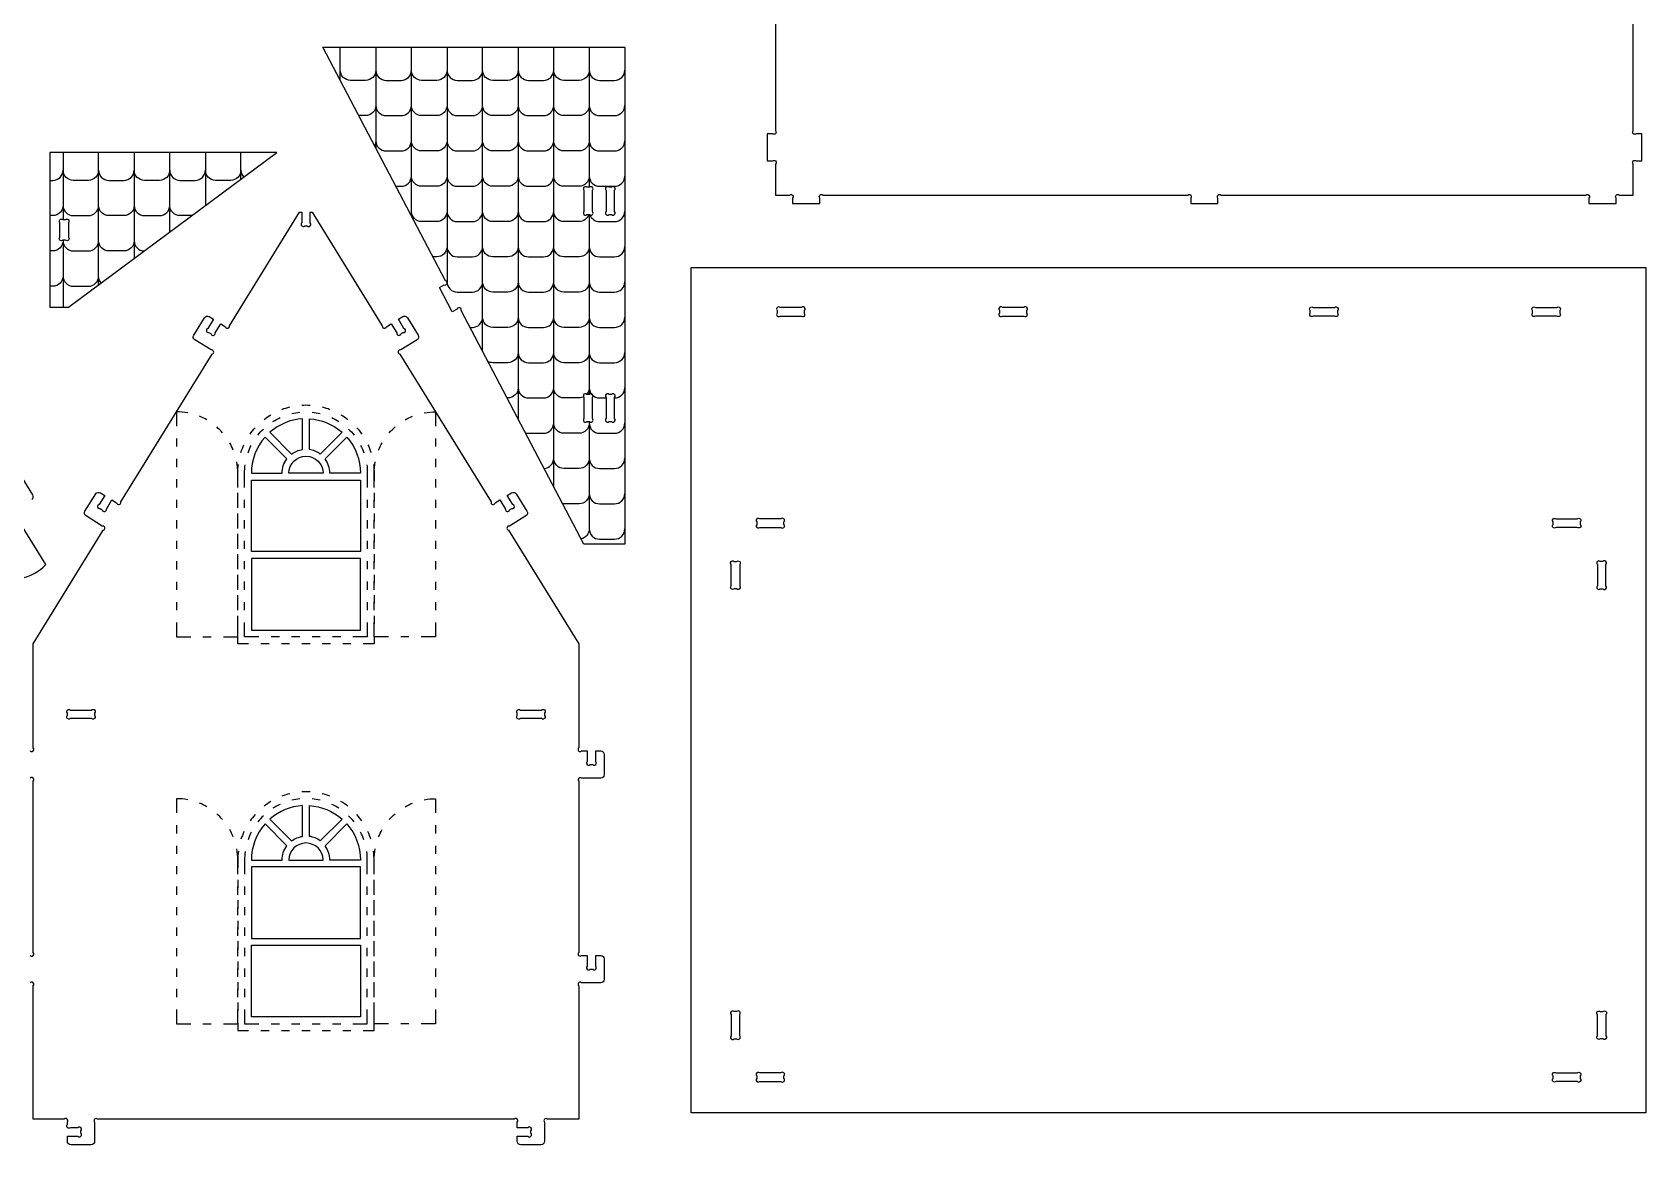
# Model space of a CAD drawing. Extents: x 2214 to 6765, y -423 to 2511.
# Drawn here: x 4493 to 6765, y -423 to 1144 of the extents above; entities that cross this region are included whole.
import ezdxf

# ---------------------------------------------------------------- set-up
doc = ezdxf.new("R2010")
doc.units = 0
doc.header["$MEASUREMENT"] = 0
doc.layers.add('LAYER1', color=18, linetype='CONTINUOUS')

msp = doc.modelspace()

# ---------------------------------------------------------------- linework, layer by layer
at = {"layer": 'LAYER1'}
for points in [[(5539.3, 1591.7), (5539.3, 1005, -1), (5535, 1000.8), (5527.3, 1000.8), (5527.3, 962.4), (5535, 962.4, -1), (5539.3, 958.1), (5539.3, 914.4), (5559, 914.4, -1), (5563.3, 910.1), (5563.3, 902.4), (5601.7, 902.4), (5601.7, 910.1, -1), (5605.9, 914.4), (6119.7, 914.4, -1), (6123.9, 910.1), (6123.9, 902.4), (6162.3, 902.4), (6162.3, 910.1, -1), (6166.6, 914.4), (6680.3, 914.4, -1), (6684.6, 910.1), (6684.6, 902.4), (6723, 902.4), (6723, 910.1, -1), (6727.2, 914.4), (6747, 914.4), (6747, 958.1, -1), (6751.2, 962.4), (6759, 962.4), (6759, 1000.8), (6751.2, 1000.8, -1), (6747, 1005), (6747, 1591.7, -1)], [(4976.5, 1090.3, -0.414214), (4962.1, 1075.9), (4940.8, 1075.9, -0.414214), (4926.4, 1090.3)], [(4976.5, 1090.3, 0.414214), (4990.9, 1075.9), (5012.2, 1075.9, 0.414214), (5026.6, 1090.3)], [(5076.7, 1090.3, -0.414214), (5062.3, 1075.9), (5041, 1075.9, -0.414214), (5026.6, 1090.3)], [(5076.7, 1090.3, 0.414214), (5091.1, 1075.9), (5112.4, 1075.9, 0.414214), (5126.8, 1090.3)], [(5176.9, 1090.3, -0.414214), (5162.5, 1075.9), (5141.2, 1075.9, -0.414214), (5126.8, 1090.3)], [(5176.9, 1090.3, 0.414214), (5191.3, 1075.9), (5212.5, 1075.9, 0.414214), (5226.9, 1090.3)], [(5277, 1090.3, -0.414214), (5262.6, 1075.9), (5241.3, 1075.9, -0.414214), (5226.9, 1090.3)], [(5277, 1090.3, 0.414214), (5291.4, 1075.9), (5312.7, 1075.9, 0.414214), (5327.1, 1090.3)], [(4976.5, 1040.6, -0.414214), (4962.1, 1026.2), (4952.5, 1026.2)], [(4976.5, 1040.6, 0.414214), (4990.9, 1026.2), (5012.2, 1026.2, 0.414214), (5026.6, 1040.6)], [(5076.7, 1040.6, -0.414214), (5062.3, 1026.2), (5041, 1026.2, -0.414214), (5026.6, 1040.6)], [(5076.7, 1040.6, 0.414214), (5091.1, 1026.2), (5112.4, 1026.2, 0.414214), (5126.8, 1040.6)], [(5176.9, 1040.6, -0.414214), (5162.5, 1026.2), (5141.2, 1026.2, -0.414214), (5126.8, 1040.6)], [(5176.9, 1040.6, 0.414214), (5191.3, 1026.2), (5212.5, 1026.2, 0.414214), (5226.9, 1040.6)], [(5277, 1040.6, -0.414214), (5262.6, 1026.2), (5241.3, 1026.2, -0.414214), (5226.9, 1040.6)], [(5277, 1040.6, 0.414214), (5291.4, 1026.2), (5312.7, 1026.2, 0.414214), (5327.1, 1040.6)], [(4976.5, 990.9, -0.126595), (4974.7, 983.9)], [(4976.5, 990.9, 0.414214), (4990.9, 976.5), (5012.2, 976.5, 0.414214), (5026.6, 990.9)], [(5076.7, 990.9, -0.414214), (5062.3, 976.5), (5041, 976.5, -0.414214), (5026.6, 990.9)], [(5076.7, 990.9, 0.414214), (5091.1, 976.5), (5112.4, 976.5, 0.414214), (5126.8, 990.9)], [(5176.9, 990.9, -0.414214), (5162.5, 976.5), (5141.2, 976.5, -0.414214), (5126.8, 990.9)], [(5176.9, 990.9, 0.414214), (5191.3, 976.5), (5212.5, 976.5, 0.414214), (5226.9, 990.9)], [(5277, 990.9, -0.414214), (5262.6, 976.5), (5241.3, 976.5, -0.414214), (5226.9, 990.9)], [(5277, 990.9, 0.414214), (5291.4, 976.5), (5312.7, 976.5, 0.414214), (5327.1, 990.9)], [(4517.2, 935.1), (4521.6, 935.1, 0.414214), (4536, 949.5)], [(4586.1, 949.5, -0.414214), (4571.7, 935.1), (4550.4, 935.1, -0.414214), (4536, 949.5)], [(4586.1, 949.5, 0.414214), (4600.5, 935.1), (4621.8, 935.1, 0.414214), (4636.2, 949.5)], [(4686.3, 949.5, -0.414214), (4671.9, 935.1), (4650.6, 935.1, -0.414214), (4636.2, 949.5)], [(4686.3, 949.5, 0.414214), (4700.7, 935.1), (4722, 935.1, 0.414214), (4736.4, 949.5)], [(4786.5, 949.5, -0.414214), (4772.1, 935.1), (4750.8, 935.1, -0.414214), (4736.4, 949.5)], [(4786.5, 949.5, 0.191627), (4790.4, 939.6)], [(5004.7, 926.8), (5012.2, 926.8, 0.414214), (5026.6, 941.2)], [(5076.7, 941.2, -0.414214), (5062.3, 926.8), (5041, 926.8, -0.414214), (5026.6, 941.2)], [(5076.7, 941.2, 0.414214), (5091.1, 926.8), (5112.4, 926.8, 0.414214), (5126.8, 941.2)], [(5176.9, 941.2, -0.414214), (5162.5, 926.8), (5141.2, 926.8, -0.414214), (5126.8, 941.2)], [(5176.9, 941.2, 0.414214), (5191.3, 926.8), (5212.5, 926.8, 0.414214), (5226.9, 941.2)], [(5277, 941.2, -0.414214), (5262.6, 926.8), (5241.3, 926.8, -0.414214), (5226.9, 941.2)], [(5277, 941.2, 0.414214), (5291.4, 926.8), (5312.7, 926.8, 0.414214), (5327.1, 941.2)], [(4489.8, 131.8, 1), (4494.1, 136.1), (4494.1, 282.8), (4592.7, 442.6, 1), (4591.3, 448.4), (4568.4, 462.6, -0.414214), (4566.8, 469.2), (4582, 493.7, -0.414214), (4588.6, 495.2), (4594.7, 491.5), (4586.9, 478.7, 1), (4588.2, 472.9), (4591.2, 471.1, 1), (4597.1, 472.4), (4604.9, 485.2), (4611.5, 481.1, 1), (4617.4, 482.5), (4745.9, 690.6, 1), (4744.5, 696.4), (4721.6, 710.6, -0.414214), (4720, 717.2), (4735.2, 741.7, -0.414214), (4741.8, 743.3), (4747.9, 739.5), (4740, 726.7, 1), (4741.4, 720.9), (4744.4, 719.1, 1), (4750.2, 720.4), (4758.1, 733.2), (4764.7, 729.1, 1), (4770.5, 730.5), (4869.2, 890.2), (4872.1, 890.2), (4872.1, 875.3, 1), (4876.3, 871), (4879.8, 871, 1), (4884.1, 875.3), (4884.1, 890.2), (4886.9, 890.2), (4985.6, 730.5, 1), (4991.4, 729.1), (4998, 733.2), (5005.9, 720.4, 1), (5011.7, 719.1), (5014.7, 720.9, 1), (5016.1, 726.7), (5008.2, 739.5), (5014.3, 743.3, -0.414214), (5021, 741.7), (5036.1, 717.2, -0.414214), (5034.5, 710.6), (5011.6, 696.4, 1), (5010.2, 690.6), (5138.7, 482.5, 1), (5144.6, 481.1), (5151.2, 485.2), (5159, 472.4, 1), (5164.9, 471.1), (5167.9, 472.9, 1), (5169.3, 478.7), (5161.4, 491.5), (5167.5, 495.2, -0.414214), (5174.1, 493.7), (5189.3, 469.2, -0.414214), (5187.7, 462.6), (5164.8, 448.4, 1), (5163.4, 442.6), (5262.1, 282.8), (5262.1, 136.1, 1), (5266.3, 131.8), (5274.1, 131.8), (5274.1, 116.9, 1), (5278.3, 112.6), (5281.8, 112.6, 1), (5286.1, 116.9), (5286.1, 131.8), (5293.3, 131.8, -0.414214), (5298.1, 127), (5298.1, 98.2, -0.414214), (5293.3, 93.4), (5266.3, 93.4, 1), (5262.1, 89.2), (5262.1, -151.9, 1), (5266.3, -156.2), (5274.1, -156.2), (5274.1, -171.1, 1), (5278.3, -175.4), (5281.8, -175.4, 1), (5286.1, -171.1), (5286.1, -156.2), (5293.3, -156.2, -0.414214), (5298.1, -161), (5298.1, -189.8, -0.414214), (5293.3, -194.6), (5266.3, -194.6, 1), (5262.1, -198.8), (5262.1, -386.6), (5218.3, -386.6, 1), (5214.1, -390.8), (5214.1, -417.8, -0.414214), (5209.3, -422.6), (5180.5, -422.6, -0.414214), (5175.7, -417.8), (5175.7, -410.6), (5190.6, -410.6, 1), (5194.9, -406.3), (5194.9, -402.8, 1), (5190.6, -398.6), (5175.7, -398.6), (5175.7, -390.8, 1), (5171.4, -386.6), (4584.7, -386.6, 1), (4580.5, -390.8), (4580.5, -417.8, -0.414214), (4575.7, -422.6), (4546.9, -422.6, -0.414214), (4542.1, -417.8), (4542.1, -410.6), (4557, -410.6, 1), (4561.3, -406.3), (4561.3, -402.8, 1), (4557, -398.6), (4546.3, -398.6, -1), (4542.1, -394.3), (4542.1, -390.8, 1), (4537.8, -386.6), (4494.1, -386.6), (4494.1, -198.8, 1), (4489.8, -194.6)], [(4536, 899.8, -0.414214), (4521.6, 885.4), (4517.2, 885.4)], [(4536, 899.8, 0.414214), (4550.4, 885.4), (4571.7, 885.4, 0.414214), (4586.1, 899.8)], [(4636.2, 899.8, -0.414214), (4621.8, 885.4), (4600.5, 885.4, -0.414214), (4586.1, 899.8)], [(4636.2, 899.8, 0.414214), (4650.6, 885.4), (4671.9, 885.4, 0.414214), (4686.3, 899.8)], [(4717.3, 885.4), (4700.7, 885.4, -0.414214), (4686.3, 899.8)], [(4736.4, 899.8, 0.004646), (4736.4, 899.5)], [(4736.4, 899.8, -0.004711), (4736.4, 899.5)], [(5025.8, 886.8, 0.084679), (5026.6, 891.5)], [(5076.7, 891.5, -0.414214), (5062.3, 877.1), (5041, 877.1, -0.414214), (5026.6, 891.5)], [(5076.7, 891.5, 0.414214), (5091.1, 877.1), (5112.4, 877.1, 0.414214), (5126.8, 891.5)], [(5176.9, 891.5, -0.414214), (5162.5, 877.1), (5141.2, 877.1, -0.414214), (5126.8, 891.5)], [(5176.9, 891.5, 0.414214), (5191.3, 877.1), (5212.5, 877.1, 0.414214), (5226.9, 891.5)], [(5276.3, 886.9, -0.321452), (5262.6, 877.1), (5241.3, 877.1, -0.414214), (5226.9, 891.5)], [(5277.8, 886.9, 0.321452), (5291.4, 877.1), (5312.7, 877.1, 0.414214), (5327.1, 891.5)], [(4536, 850.1, -0.414214), (4521.6, 835.7), (4517.2, 835.7)], [(4536, 850.1, 0.414214), (4550.4, 835.7), (4571.7, 835.7, 0.414214), (4586.1, 850.1)], [(4636.2, 850.1, -0.414214), (4621.8, 835.7), (4600.5, 835.7, -0.414214), (4586.1, 850.1)], [(4636.2, 850.1, 0.40858), (4650.3, 835.7)], [(5076.7, 841.9, -0.414214), (5062.3, 827.5), (5056.9, 827.5)], [(5076.7, 841.9, 0.414214), (5091.1, 827.5), (5112.4, 827.5, 0.414214), (5126.8, 841.9)], [(5176.9, 841.9, -0.414214), (5162.5, 827.5), (5141.2, 827.5, -0.414214), (5126.8, 841.9)], [(5176.9, 841.9, 0.414214), (5191.3, 827.5), (5212.5, 827.5, 0.414214), (5226.9, 841.9)], [(5277, 841.9, -0.414214), (5262.6, 827.5), (5241.3, 827.5, -0.414214), (5226.9, 841.9)], [(5277, 841.9, 0.414214), (5291.4, 827.5), (5312.7, 827.5, 0.414214), (5327.1, 841.9)], [(4536, 800.4, -0.414214), (4521.6, 786), (4517.2, 786)], [(4536, 800.4, 0.414214), (4550.4, 786), (4571.7, 786, 0.414214), (4586.1, 800.4)], [(4589.8, 790.8, -0.184596), (4586.1, 800.4)], [(5076.7, 792.2, -0.035229), (5076.5, 790.2)], [(5076.7, 792.2, 0.414214), (5091.1, 777.8), (5112.4, 777.8, 0.414214), (5126.8, 792.2)], [(5176.9, 792.2, -0.414214), (5162.5, 777.8), (5141.2, 777.8, -0.414214), (5126.8, 792.2)], [(5176.9, 792.2, 0.414214), (5191.3, 777.8), (5212.5, 777.8, 0.414214), (5226.9, 792.2)], [(5277, 792.2, -0.414214), (5262.6, 777.8), (5241.3, 777.8, -0.414214), (5226.9, 792.2)], [(5277, 792.2, 0.414214), (5291.4, 777.8), (5312.7, 777.8, 0.414214), (5327.1, 792.2)], [(5109.1, 728.1), (5112.4, 728.1, 0.414214), (5126.8, 742.5)], [(5176.9, 742.5, -0.414214), (5162.5, 728.1), (5141.2, 728.1, -0.414214), (5126.8, 742.5)], [(5176.9, 742.5, 0.414214), (5191.3, 728.1), (5212.5, 728.1, 0.414214), (5226.9, 742.5)], [(5277, 742.5, -0.414214), (5262.6, 728.1), (5241.3, 728.1, -0.414214), (5226.9, 742.5)], [(5277, 742.5, 0.414214), (5291.4, 728.1), (5312.7, 728.1, 0.414214), (5327.1, 742.5)], [(5176.9, 692.8, -0.414214), (5162.5, 678.4), (5141.2, 678.4, -0.124045), (5134.3, 680.1)], [(5176.9, 692.8, 0.414214), (5191.3, 678.4), (5212.5, 678.4, 0.414214), (5226.9, 692.8)], [(5277, 692.8, -0.414214), (5262.6, 678.4), (5241.3, 678.4, -0.414214), (5226.9, 692.8)], [(5277, 692.8, 0.414214), (5291.4, 678.4), (5312.7, 678.4, 0.414214), (5327.1, 692.8)], [(5176.9, 643.1, -0.414214), (5162.5, 628.7), (5161.3, 628.7)], [(5176.9, 643.1, 0.414214), (5191.3, 628.7), (5212.5, 628.7, 0.414214), (5226.9, 643.1)], [(5269.5, 630.5, -0.125481), (5262.6, 628.7), (5241.3, 628.7, -0.414214), (5226.9, 643.1)], [(5277, 643.1, -0.177786), (5273.6, 633.8)], [(5277, 643.1, 0.414214), (5291.4, 628.7), (5300.7, 628.7)], [(5312.7, 628.7, 0.414214), (5327.1, 643.1)], [(4844.2, 612.7, -0.030028), (4855.2, 616.1)], [(4872.3, 618.7, -0.030028), (4883.8, 618.7)], [(4900.9, 616.1, -0.030028), (4911.9, 612.7)], [(4711.6, 607.8, 0.046286), (4695.7, 609.2), (4695.7, 589.2)], [(4738.5, 597.9, 0.033367), (4728.1, 602.9)], [(4819.2, 598.6, -0.030028), (4828.7, 605.1)], [(4831.6, 595.7, -0.033367), (4841.8, 601.2)], [(4858.1, 606.9, -0.033367), (4869.4, 608.8)], [(4886.7, 608.8, -0.033367), (4898, 606.9)], [(4914.4, 601.2, -0.033367), (4924.5, 595.7)], [(4927.4, 605.1, -0.030028), (4936.9, 598.6)], [(5017.6, 597.9, -0.033367), (5028, 602.9)], [(5044.6, 607.8, -0.046286), (5060.5, 609.2), (5060.5, 589.2)], [(5187.1, 579.7, 0.072634), (5191.3, 579.1), (5212.5, 579.1, 0.414214), (5226.9, 593.5)], [(5277, 593.5, -0.414214), (5262.6, 579.1), (5241.3, 579.1, -0.414214), (5226.9, 593.5)], [(5277, 595.4), (5277, 444.4, -0.354693), (5265.6, 430.3)], [(5277, 593.5, 0.414214), (5291.4, 579.1), (5312.7, 579.1, 0.414214), (5327.1, 593.5)], [(4760.7, 579.7, 0.033367), (4752.5, 587.9)], [(4799.4, 577.8, -0.030028), (4806.5, 586.9)], [(4810.3, 576.5, -0.033367), (4818.1, 585)], [(4938, 585, -0.033367), (4945.8, 576.5)], [(4949.6, 586.9, -0.030028), (4956.7, 577.8)], [(4995.4, 579.7, -0.033367), (5003.6, 587.9)], [(4775.7, 555.3, 0.033367), (4770.7, 565.6)], [(4786.6, 552.1, -0.030028), (4790.8, 562.9)], [(4796.5, 551.4, -0.033367), (4801, 562)], [(4955.1, 562, -0.033367), (4959.6, 551.4)], [(4965.3, 562.9, -0.030028), (4969.5, 552.1)], [(4980.4, 555.3, -0.033367), (4985.4, 565.6)], [(4782.1, 502.7), (4782.1, 522.8, 0.046286), (4780.6, 538.7)], [(4782.1, 512.3), (4782.1, 522.8, -0.03248), (4782.9, 535.3)], [(4791.7, 502.7), (4791.7, 522.8, -0.03415), (4792.5, 534.6)], [(4963.7, 534.6, -0.03415), (4964.5, 522.8)], [(4973.2, 535.3, -0.03248), (4974.1, 522.8)], [(4974.1, 502.7), (4974.1, 522.8, -0.046286), (4975.5, 538.7)], [(5213.5, 529.4, 0.394173), (5226.9, 543.8)], [(5277, 543.8, -0.414214), (5262.6, 529.4), (5241.3, 529.4, -0.414214), (5226.9, 543.8)], [(5277, 543.8, 0.414214), (5291.4, 529.4), (5312.7, 529.4, 0.414214), (5327.1, 543.8)], [(4492, 485.8, 0.414214), (4493.5, 492.4), (4478.4, 516.9, 0.414214)], [(5277, 494.1, -0.414214), (5262.6, 479.7), (5241.3, 479.7, -0.030283), (5239.6, 479.8)], [(5277, 494.1, 0.414214), (5291.4, 479.7), (5312.7, 479.7, 0.414214), (5327.1, 494.1)], [(4402.2, 449.6, 0.755832), (4511.8, 394.4), (4467.7, 465.8, -1)], [(5277, 444.4, 0.414214), (5291.4, 430), (5312.7, 430, 0.414214), (5327.1, 444.4)], [(4489.8, -156.2, 1), (4494.1, -151.9), (4494.1, 89.2, 1), (4489.8, 93.4)], [(4855.2, 71.5, 0.030028), (4844.2, 68)], [(4883.8, 74, 0.030028), (4872.3, 74)], [(4911.9, 68, 0.030028), (4900.9, 71.5)], [(4711.6, 63.1, 0.046286), (4695.7, 64.6), (4695.7, 44.5)], [(4738.5, 53.2, 0.033367), (4728.1, 58.3)], [(4828.7, 60.5, 0.030028), (4819.2, 54)], [(4841.8, 56.6, 0.033367), (4831.6, 51.1)], [(4869.4, 64.2, 0.033367), (4858.1, 62.3)], [(4898, 62.3, 0.033367), (4886.7, 64.2)], [(4924.5, 51.1, 0.033367), (4914.4, 56.6)], [(4936.9, 54, 0.030028), (4927.4, 60.5)], [(5017.6, 53.2, -0.033367), (5028, 58.3)], [(5044.6, 63.1, -0.046286), (5060.5, 64.6), (5060.5, 44.5)], [(4760.7, 35.1, 0.033367), (4752.5, 43.2)], [(4806.5, 42.2, 0.030028), (4799.4, 33.2)], [(4818.1, 40.4, 0.033367), (4810.3, 31.9)], [(4945.8, 31.9, 0.033367), (4938, 40.4)], [(4956.7, 33.2, 0.030028), (4949.6, 42.2)], [(4995.4, 35.1, -0.033367), (5003.6, 43.2)], [(4775.7, 10.7, 0.033367), (4770.7, 21)], [(4790.8, 18.2, 0.030028), (4786.6, 7.5)], [(4801, 17.3, 0.033367), (4796.5, 6.8)], [(4959.6, 6.8, 0.033367), (4955.1, 17.3)], [(4969.5, 7.5, 0.030028), (4965.3, 18.2)], [(4980.4, 10.7, -0.033367), (4985.4, 21)], [(4782.1, -41.9), (4782.1, -21.8, 0.046286), (4780.6, -5.9)], [(4782.9, -9.4, 0.03248), (4782.1, -21.8)], [(4792.5, -10, 0.03415), (4791.7, -21.8)], [(4964.5, -41.9), (4964.5, -21.8, 0.03415), (4963.7, -10)], [(4974.1, -32.3), (4974.1, -21.8, 0.03248), (4973.2, -9.4)], [(4974.1, -41.9), (4974.1, -21.8, -0.046286), (4975.5, -5.9)]]:
    msp.add_lwpolyline(points, format="xyb", dxfattribs=at)
for points in [[(5066.1, 784.2), (5072.9, 787.8, 1), (5074.7, 793.6), (4901.7, 1122.7), (5327.1, 1122.7), (5327.1, 422.8), (5269.5, 422.8), (5096.6, 752, 1), (5090.8, 753.8), (5084, 750.2)], [(5269.5, 921.1), (5269.5, 891.2, 1), (5273.8, 886.9), (5277.3, 886.9, 1), (5281.5, 891.2), (5281.5, 921.1, 1), (5277.3, 925.3), (5273.8, 925.3, 1)], [(5305, 886.9), (5308.5, 886.9, 1), (5312.7, 891.2), (5312.7, 921.1, 1), (5308.5, 925.3), (5305, 925.3, 1), (5300.7, 921.1), (5300.7, 891.2, 1)], [(4543.6, 875.5), (4543.6, 855.2, -1), (4539.3, 851), (4535.8, 851, -1), (4531.6, 855.2), (4531.6, 875.5, -1), (4535.8, 879.8), (4539.3, 879.8, -1)], [(5575.7, 756.1), (5545.8, 756.1, 1), (5541.6, 751.8), (5541.6, 748.3, 1), (5545.8, 744.1), (5575.7, 744.1, 1), (5580, 748.3), (5580, 751.8, 1)], [(5858.9, 744.1), (5888.8, 744.1, 1), (5893.1, 748.3), (5893.1, 751.8, 1), (5888.8, 756.1), (5858.9, 756.1, 1), (5854.7, 751.8), (5854.7, 748.3, 1)], [(6296.4, 756.1), (6326.3, 756.1, -1), (6330.6, 751.8), (6330.6, 748.3, -1), (6326.3, 744.1), (6296.4, 744.1, -1), (6292.2, 748.3), (6292.2, 751.8, -1)], [(6609.5, 756.1), (6639.4, 756.1, -1), (6643.7, 751.8), (6643.7, 748.3, -1), (6639.4, 744.1), (6609.5, 744.1, -1), (6605.3, 748.3), (6605.3, 751.8, -1)], [(5269.5, 629.6), (5269.5, 599.7, 1), (5273.8, 595.4), (5277.3, 595.4, 1), (5281.5, 599.7), (5281.5, 629.6, 1), (5277.3, 633.8), (5273.8, 633.8, 1)], [(5300.7, 629.6), (5300.7, 599.7, 1), (5305, 595.4), (5308.5, 595.4, 1), (5312.7, 599.7), (5312.7, 629.6, 1), (5308.5, 633.8), (5305, 633.8, 1)], [(4873.3, 599.5, 0.166595), (4827.3, 580.4), (4857.9, 549.7, -0.125326), (4873.3, 556.1)], [(4928.9, 580.4), (4898.2, 549.7, 0.125326), (4882.9, 556.1), (4882.9, 599.5, -0.166595)], [(4820.5, 573.6, 0.182708), (4801.3, 522.8), (4844.5, 522.8, -0.161906), (4851.1, 542.9)], [(4935.7, 573.6, -0.182708), (4954.9, 522.8), (4911.7, 522.8, 0.161906), (4905, 542.9)], [(4854.1, 522.8, -1), (4902.1, 522.8)], [(5517, 446.5), (5546.9, 446.5, 1), (5551.2, 450.7), (5551.2, 454.2, 1), (5546.9, 458.5), (5517, 458.5, 1), (5512.8, 454.2), (5512.8, 450.7, 1)], [(6638.3, 458.5), (6668.2, 458.5, -1), (6672.5, 454.2), (6672.5, 450.7, -1), (6668.2, 446.5), (6638.3, 446.5, -1), (6634.1, 450.7), (6634.1, 454.2, -1)], [(5481, 398.5), (5484.5, 398.5, -1), (5488.8, 394.2), (5488.8, 364.3, -1), (5484.5, 360.1), (5481, 360.1, -1), (5476.8, 364.3), (5476.8, 394.2, -1)], [(6696.5, 394.2), (6696.5, 364.3, 1), (6700.7, 360.1), (6704.2, 360.1, 1), (6708.5, 364.3), (6708.5, 394.2, 1), (6704.2, 398.5), (6700.7, 398.5, 1)], [(4546.3, 189.4), (4576.2, 189.4, -1), (4580.5, 185.2), (4580.5, 181.7, -1), (4576.2, 177.4), (4546.3, 177.4, -1), (4542.1, 181.7), (4542.1, 185.2, -1)], [(5179.9, 189.4), (5209.8, 189.4, -1), (5214.1, 185.2), (5214.1, 181.7, -1), (5209.8, 177.4), (5179.9, 177.4, -1), (5175.7, 181.7), (5175.7, 185.2, -1)], [(4827.3, 35.8), (4857.9, 5.1, -0.125326), (4873.3, 11.5), (4873.3, 54.9, 0.166595)], [(4882.9, 54.9, -0.166595), (4928.9, 35.8), (4898.2, 5.1, 0.125326), (4882.9, 11.5)], [(4820.5, 29, 0.182708), (4801.3, -21.8), (4844.5, -21.8, -0.161906), (4851.1, -1.7)], [(4935.7, 29, -0.182708), (4954.9, -21.8), (4911.7, -21.8, 0.161906), (4905, -1.7)], [(4902.1, -21.8, 1), (4854.1, -21.8)], [(5476.8, -239.4), (5476.8, -269.3, 1), (5481, -273.5), (5484.5, -273.5, 1), (5488.8, -269.3), (5488.8, -239.4, 1), (5484.5, -235.1), (5481, -235.1, 1)], [(6708.5, -239.4), (6708.5, -269.3, -1), (6704.2, -273.5), (6700.7, -273.5, -1), (6696.5, -269.3), (6696.5, -239.4, -1), (6700.7, -235.1), (6704.2, -235.1, -1)], [(5517, -333.5), (5546.9, -333.5, 1), (5551.2, -329.3), (5551.2, -325.8, 1), (5546.9, -321.5), (5517, -321.5, 1), (5512.8, -325.8), (5512.8, -329.3, 1)], [(6668.2, -333.5), (6638.3, -333.5, -1), (6634.1, -329.3), (6634.1, -325.8, -1), (6638.3, -321.5), (6668.2, -321.5, -1), (6672.5, -325.8), (6672.5, -329.3, -1)]]:
    msp.add_lwpolyline(points, format="xyb", close=True, dxfattribs=at)
for points in [[(4926.4, 1075.9), (4926.4, 1122.7)], [(4976.5, 1122.7), (4976.5, 980.5)], [(5026.6, 885.2), (5026.6, 1122.7)], [(5076.7, 1122.7), (5076.7, 789.9)], [(5126.8, 694.6), (5126.8, 1122.7)], [(5176.9, 1122.7), (5176.9, 599.2)], [(5226.9, 503.9), (5226.9, 1122.7)], [(5277, 1122.7), (5277, 925.3)], [(4536, 974.2), (4536, 879.8)], [(4586.1, 788.1), (4586.1, 974.2)], [(4636.2, 974.2), (4636.2, 825.2)], [(4686.3, 862.4), (4686.3, 974.2)], [(4736.4, 974.2), (4736.4, 899.5)], [(4786.5, 936.7), (4786.5, 974.2)], [(5277, 886.9), (5277, 633.8)], [(4536, 851), (4536, 756.6)], [(4695.7, 571.9), (4695.7, 560.3)], [(5060.5, 571.9), (5060.5, 560.3)], [(4695.7, 543), (4695.7, 531.5)], [(4964.5, 522.8), (4964.5, 502.7)], [(4974.1, 522.8), (4974.1, 512.3)], [(5060.5, 543), (5060.5, 531.5)], [(4695.7, 514.2), (4695.7, 502.7)], [(5060.5, 514.2), (5060.5, 502.7)], [(4695.7, 485.4), (4695.7, 473.9)], [(4782.1, 483.5), (4782.1, 495)], [(4782.1, 473.9), (4782.1, 485.4)], [(4791.7, 473.9), (4791.7, 485.4)], [(4964.5, 485.4), (4964.5, 473.9)], [(4974.1, 495), (4974.1, 483.5)], [(4974.1, 473.9), (4974.1, 485.4)], [(5060.5, 485.4), (5060.5, 473.9)], [(4695.7, 456.6), (4695.7, 445.1)], [(4782.1, 454.7), (4782.1, 466.2)], [(4782.1, 445.1), (4782.1, 456.6)], [(4791.7, 445.1), (4791.7, 456.6)], [(4964.5, 456.6), (4964.5, 445.1)], [(4974.1, 466.2), (4974.1, 454.7)], [(4974.1, 445.1), (4974.1, 456.6)], [(5060.5, 456.6), (5060.5, 445.1)], [(4782.1, 425.9), (4782.1, 437.4)], [(4974.1, 437.4), (4974.1, 425.9)], [(4695.7, 427.8), (4695.7, 416.2)], [(4782.1, 416.3), (4782.1, 427.8)], [(4791.7, 416.3), (4791.7, 427.8)], [(4964.5, 427.8), (4964.5, 416.3)], [(4974.1, 416.3), (4974.1, 427.8)], [(5060.5, 427.8), (5060.5, 416.2)], [(4695.7, 399), (4695.7, 387.4)], [(4782.1, 397.1), (4782.1, 408.6)], [(4782.1, 387.5), (4782.1, 399)], [(4791.7, 387.5), (4791.7, 399)], [(4964.5, 399), (4964.5, 387.5)], [(4974.1, 408.6), (4974.1, 397.1)], [(4974.1, 387.5), (4974.1, 399)], [(5060.5, 399), (5060.5, 387.4)], [(4695.7, 370.1), (4695.7, 358.6)], [(4782.1, 368.2), (4782.1, 379.8)], [(4782.1, 358.6), (4782.1, 370.2)], [(4791.7, 358.6), (4791.7, 370.2)], [(4964.5, 370.2), (4964.5, 358.6)], [(4974.1, 379.8), (4974.1, 368.2)], [(4974.1, 358.6), (4974.1, 370.2)], [(5060.5, 370.1), (5060.5, 358.6)], [(4695.7, 341.3), (4695.7, 329.8)], [(4782.1, 339.4), (4782.1, 351)], [(4782.1, 329.8), (4782.1, 341.3)], [(4791.7, 329.8), (4791.7, 341.3)], [(4964.5, 341.3), (4964.5, 329.8)], [(4974.1, 351), (4974.1, 339.4)], [(4974.1, 329.8), (4974.1, 341.3)], [(5060.5, 341.3), (5060.5, 329.8)], [(4782.1, 310.6), (4782.1, 322.1)], [(4974.1, 322.1), (4974.1, 310.6)], [(4695.7, 312.5), (4695.7, 292.4)], [(4761.9, 292.4), (4782.1, 292.4), (4782.1, 312.5)], [(4811.8, 292.4), (4791.7, 292.4), (4791.7, 312.5)], [(4964.5, 312.5), (4964.5, 292.4), (4944.3, 292.4)], [(4994.2, 292.4), (4974.1, 292.4), (4974.1, 312.5)], [(5060.5, 312.5), (5060.5, 292.4)], [(4695.7, 292.4), (4715.8, 292.4)], [(4733.1, 292.4), (4744.6, 292.4)], [(4797.4, 282.8), (4782.1, 282.8), (4782.1, 293.3)], [(4826.2, 282.8), (4814.7, 282.8)], [(4840.6, 292.4), (4829.1, 292.4)], [(4855, 282.8), (4843.5, 282.8)], [(4869.4, 292.4), (4857.9, 292.4)], [(4883.8, 282.8), (4872.3, 282.8)], [(4898.2, 292.4), (4886.7, 292.4)], [(4912.6, 282.8), (4901.1, 282.8)], [(4927, 292.4), (4915.5, 292.4)], [(4941.5, 282.8), (4929.9, 282.8)], [(4974.1, 293.3), (4974.1, 282.8), (4958.7, 282.8)], [(5023, 292.4), (5011.5, 292.4)], [(5060.5, 292.4), (5040.3, 292.4)], [(4695.7, 27.2), (4695.7, 15.7)], [(5060.5, 27.2), (5060.5, 15.7)], [(4695.7, -1.6), (4695.7, -13.1)], [(4782.1, -21.8), (4782.1, -32.3)], [(4791.7, -21.8), (4791.7, -41.9)], [(5060.5, -1.6), (5060.5, -13.1)], [(4695.7, -30.4), (4695.7, -41.9)], [(5060.5, -30.4), (5060.5, -41.9)], [(4695.7, -59.2), (4695.7, -70.7)], [(4782.1, -49.6), (4782.1, -61.1)], [(4782.1, -70.7), (4782.1, -59.2)], [(4791.7, -59.2), (4791.7, -70.7)], [(4964.5, -70.7), (4964.5, -59.2)], [(4974.1, -61.1), (4974.1, -49.6)], [(4974.1, -70.7), (4974.1, -59.2)], [(5060.5, -59.2), (5060.5, -70.7)], [(4695.7, -88), (4695.7, -99.6)], [(4782.1, -78.4), (4782.1, -89.9)], [(4782.1, -99.5), (4782.1, -88)], [(4791.7, -88), (4791.7, -99.5)], [(4964.5, -99.5), (4964.5, -88)], [(4974.1, -89.9), (4974.1, -78.4)], [(4974.1, -99.5), (4974.1, -88)], [(5060.5, -88), (5060.5, -99.6)], [(4782.1, -107.2), (4782.1, -118.7)], [(4974.1, -118.7), (4974.1, -107.2)], [(4695.7, -116.8), (4695.7, -128.4)], [(4782.1, -128.3), (4782.1, -116.8)], [(4782.1, -136), (4782.1, -147.6)], [(4791.7, -116.8), (4791.7, -128.3)], [(4964.5, -128.3), (4964.5, -116.8)], [(4974.1, -128.3), (4974.1, -116.8)], [(4974.1, -147.6), (4974.1, -136)], [(5060.5, -116.8), (5060.5, -128.4)], [(4695.7, -145.7), (4695.7, -157.2)], [(4782.1, -157.2), (4782.1, -145.6)], [(4791.7, -145.6), (4791.7, -157.2)], [(4964.5, -157.2), (4964.5, -145.6)], [(4974.1, -157.2), (4974.1, -145.6)], [(5060.5, -145.7), (5060.5, -157.2)], [(4695.7, -174.5), (4695.7, -186)], [(4782.1, -164.8), (4782.1, -176.4)], [(4782.1, -186), (4782.1, -174.5)], [(4791.7, -174.5), (4791.7, -186)], [(4964.5, -186), (4964.5, -174.5)], [(4974.1, -176.4), (4974.1, -164.8)], [(4974.1, -186), (4974.1, -174.5)], [(5060.5, -174.5), (5060.5, -186)], [(4695.7, -203.3), (4695.7, -214.8)], [(4782.1, -193.7), (4782.1, -205.2)], [(4782.1, -214.8), (4782.1, -203.3)], [(4791.7, -203.3), (4791.7, -214.8)], [(4964.5, -214.8), (4964.5, -203.3)], [(4974.1, -205.2), (4974.1, -193.7)], [(4974.1, -214.8), (4974.1, -203.3)], [(5060.5, -203.3), (5060.5, -214.8)], [(4782.1, -222.5), (4782.1, -234)], [(4974.1, -234), (4974.1, -222.5)], [(4695.7, -232.1), (4695.7, -252.2)], [(4761.9, -252.2), (4782.1, -252.2), (4782.1, -232.1)], [(4791.7, -232.1), (4791.7, -252.2), (4811.8, -252.2)], [(4944.3, -252.2), (4964.5, -252.2), (4964.5, -232.1)], [(4994.2, -252.2), (4974.1, -252.2), (4974.1, -232.1)], [(5060.5, -232.1), (5060.5, -252.2)], [(4695.7, -252.2), (4715.8, -252.2)], [(4733.1, -252.2), (4744.6, -252.2)], [(4782.1, -251.3), (4782.1, -261.8), (4797.4, -261.8)], [(4814.7, -261.8), (4826.2, -261.8)], [(4829.1, -252.2), (4840.6, -252.2)], [(4843.5, -261.8), (4855, -261.8)], [(4857.9, -252.2), (4869.4, -252.2)], [(4872.3, -261.8), (4883.8, -261.8)], [(4886.7, -252.2), (4898.2, -252.2)], [(4901.1, -261.8), (4912.6, -261.8)], [(4915.5, -252.2), (4927, -252.2)], [(4929.9, -261.8), (4941.5, -261.8)], [(4958.7, -261.8), (4974.1, -261.8), (4974.1, -251.3)], [(5023, -252.2), (5011.5, -252.2)], [(5060.5, -252.2), (5040.3, -252.2)]]:
    msp.add_lwpolyline(points, dxfattribs=at)
for points in [[(4837.1, 974.2), (4517.2, 974.2), (4517.2, 756.6), (4543.6, 756.6)], [(5420.6, -377.7), (5420.6, 812.2), (6764.6, 812.2), (6764.6, -377.7)], [(4801.3, 513.2), (4954.9, 513.2), (4954.9, 412.4), (4801.3, 412.4)], [(4801.3, 402.8), (4801.3, 302), (4954.9, 302), (4954.9, 402.8)], [(4954.9, -31.4), (4801.3, -31.4), (4801.3, -132.2), (4954.9, -132.2)], [(4954.9, -141.8), (4954.9, -242.6), (4801.3, -242.6), (4801.3, -141.8)]]:
    msp.add_lwpolyline(points, close=True, dxfattribs=at)

doc.saveas('drawing.dxf')
